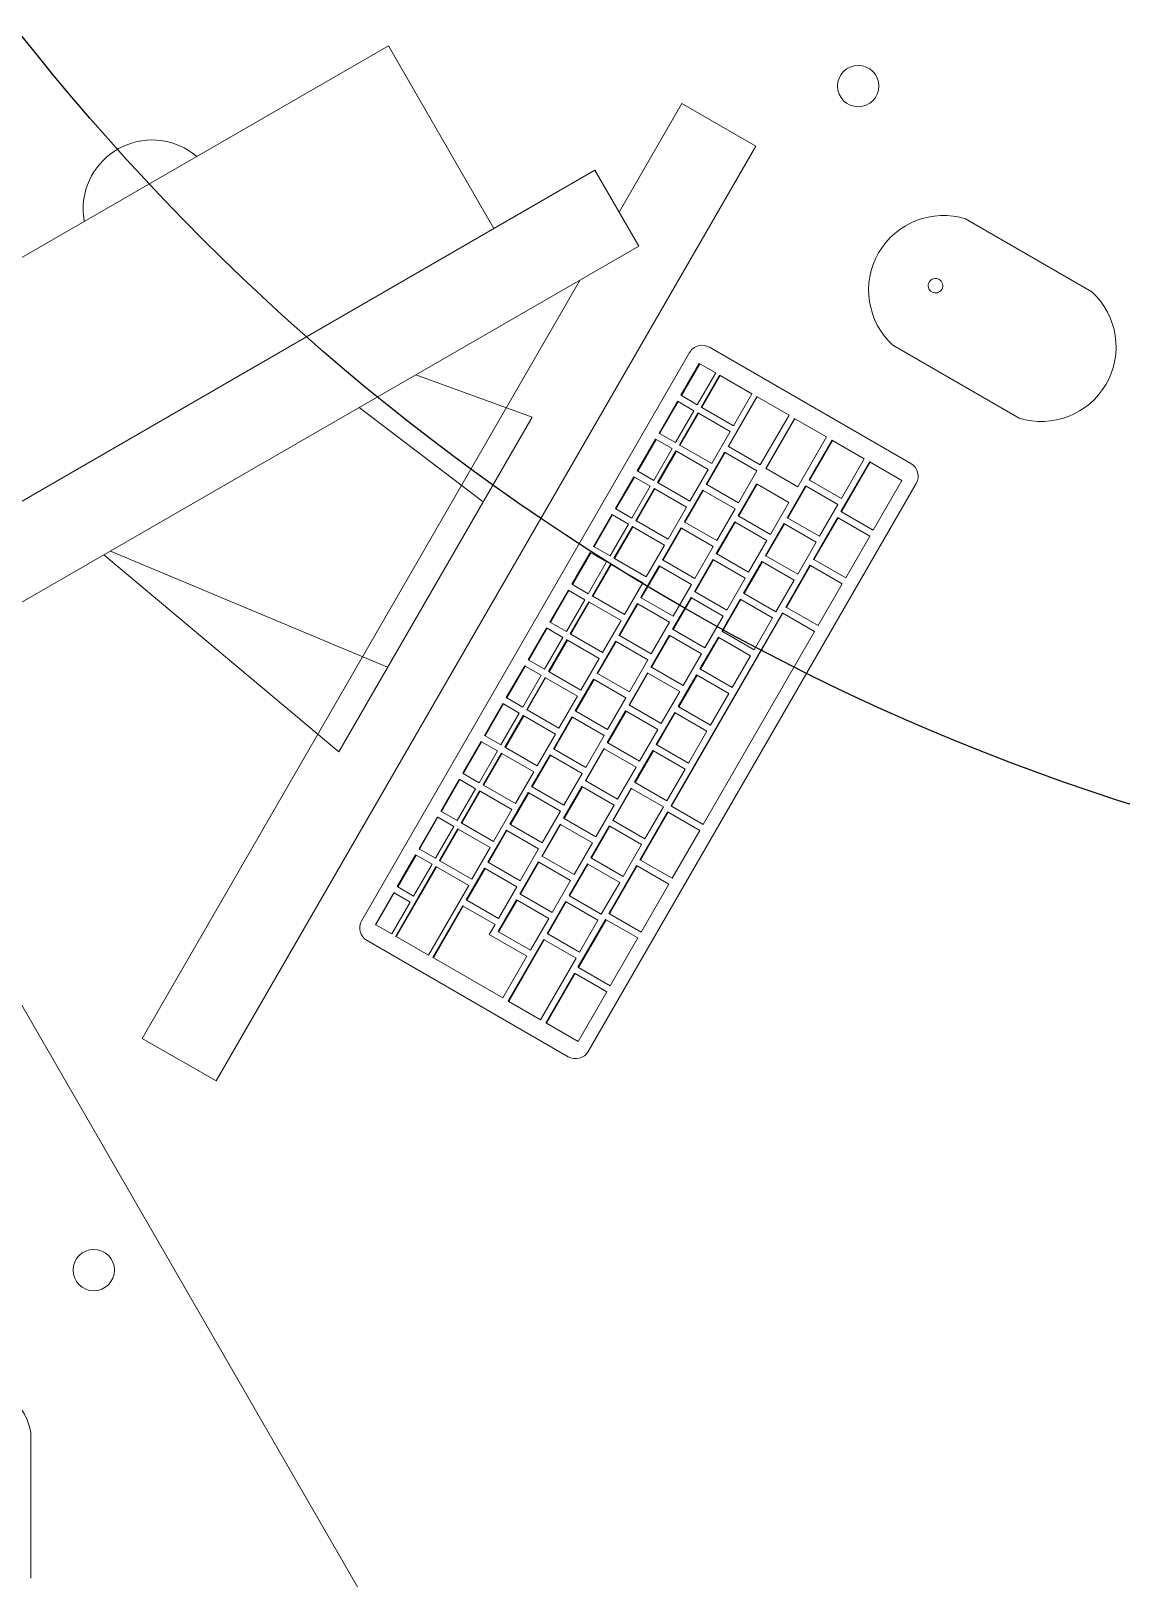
# Model space of a CAD drawing. Header units: millimetres. Extents: x 155920 to 295199, y -4084 to 97293.
# Drawn here: x 175741 to 176215, y 20042 to 20715 of the extents above; entities that cross this region are included whole.
import ezdxf

# ---------------------------------------------------------------- set-up
doc = ezdxf.new("R2010")
doc.units = ezdxf.units.MM
doc.header["$MEASUREMENT"] = 0
for name, color, linetype, lineweight in [('A-GENM', 8, 'CONTINUOUS', 9), ('E-ELEC-EQPM', 8, 'CONTINUOUS', 9), ('I-FURN', 8, 'CONTINUOUS', 9)]:
    doc.layers.add(name, color=color, linetype=linetype, lineweight=lineweight)
doc.layers.add('Social Distancing', color=7, linetype='CONTINUOUS')

msp = doc.modelspace()

# ---------------------------------------------------------------- linework, layer by layer
at = {"layer": 'A-GENM'}
for p, q in [((176202.63, 20601.49), (176147.64, 20633.24)), ((176036.17, 20577.37), (176123.78, 20526.79)), ((176115.89, 20578.24), (176170.88, 20546.49)), ((175884.72, 20327.76), (176027.49, 20575.04)), ((176023.68, 20556.46), (176031.68, 20570.32)), ((176031.92, 20570.18), (176023.92, 20556.32)), ((176031.92, 20570.18), (176031.68, 20570.32)), ((176038.83, 20566.19), (176031.92, 20570.18)), ((176030.83, 20552.33), (176038.83, 20566.19)), ((176032.54, 20551.34), (176040.54, 20565.2)), ((176040.78, 20565.06), (176032.78, 20551.2)), ((176040.78, 20565.06), (176040.54, 20565.2)), ((176054.61, 20557.08), (176040.78, 20565.06)), ((176023.92, 20556.32), (176023.68, 20556.46)), ((176023.92, 20556.32), (176030.83, 20552.33)), ((176046.61, 20543.22), (176054.61, 20557.08)), ((176014.18, 20540.01), (176022.18, 20553.86)), ((176022.42, 20553.73), (176014.42, 20539.87)), ((176021.33, 20535.88), (176029.33, 20549.74)), ((176022.42, 20553.73), (176022.18, 20553.86)), ((176029.33, 20549.74), (176022.42, 20553.73)), ((176032.78, 20551.2), (176032.54, 20551.34)), ((176032.78, 20551.2), (176046.61, 20543.22)), ((176044.2, 20534.22), (176056.7, 20555.87)), ((176056.94, 20555.74), (176044.44, 20534.09)), ((176056.94, 20555.74), (176056.7, 20555.87)), ((176070.74, 20547.77), (176056.94, 20555.74)), ((176023.04, 20534.89), (176031.04, 20548.75)), ((176031.28, 20548.61), (176023.28, 20534.75)), ((176031.28, 20548.61), (176031.04, 20548.75)), ((176045.11, 20540.63), (176031.28, 20548.61)), ((176058.24, 20526.12), (176070.74, 20547.77)), ((176060.59, 20524.76), (176073.09, 20546.41)), ((176073.33, 20546.27), (176060.83, 20524.62)), ((176073.33, 20546.27), (176073.09, 20546.41)), ((176087.13, 20538.3), (176073.33, 20546.27)), ((176004.68, 20523.55), (176012.68, 20537.41)), ((176012.92, 20537.27), (176004.92, 20523.42)), ((176012.92, 20537.27), (176012.68, 20537.41)), ((176019.83, 20533.28), (176012.92, 20537.27)), ((176014.42, 20539.87), (176014.18, 20540.01)), ((176014.42, 20539.87), (176021.33, 20535.88)), ((176037.11, 20526.77), (176045.11, 20540.63)), ((176074.63, 20516.65), (176087.13, 20538.3)), ((176079.48, 20519.63), (176089.48, 20536.95)), ((176089.72, 20536.81), (176079.72, 20519.49)), ((176089.72, 20536.81), (176089.48, 20536.95)), ((176103.52, 20528.84), (176089.72, 20536.81)), ((176011.83, 20519.42), (176019.83, 20533.28)), ((176013.54, 20518.43), (176021.54, 20532.29)), ((176021.78, 20532.15), (176013.78, 20518.3)), ((176021.78, 20532.15), (176021.54, 20532.29)), ((176035.61, 20524.17), (176021.78, 20532.15)), ((176023.28, 20534.75), (176023.04, 20534.89)), ((176023.28, 20534.75), (176037.11, 20526.77)), ((176034.7, 20517.77), (176042.7, 20531.63)), ((176042.94, 20531.49), (176034.94, 20517.63)), ((176042.94, 20531.49), (176042.7, 20531.63)), ((176056.76, 20523.51), (176042.94, 20531.49)), ((176044.44, 20534.09), (176044.2, 20534.22)), ((176044.44, 20534.09), (176058.24, 20526.12)), ((176004.92, 20523.42), (176004.68, 20523.55)), ((176004.92, 20523.42), (176011.83, 20519.42)), ((176027.61, 20510.32), (176035.61, 20524.17)), ((176048.76, 20509.65), (176056.76, 20523.51)), ((176060.83, 20524.62), (176060.59, 20524.76)), ((176060.83, 20524.62), (176074.63, 20516.65)), ((176093.37, 20505.83), (176105.87, 20527.48)), ((176093.52, 20511.52), (176103.52, 20528.84)), ((176106.11, 20527.34), (176093.61, 20505.69)), ((176106.11, 20527.34), (176105.87, 20527.48)), ((176119.91, 20519.37), (176106.11, 20527.34)), ((176126.1, 20518.11), (175983.33, 20270.83)), ((175995.18, 20507.1), (176003.18, 20520.96)), ((176003.42, 20520.82), (175995.42, 20506.96)), ((176002.33, 20502.97), (176010.33, 20516.83)), ((176003.42, 20520.82), (176003.18, 20520.96)), ((176010.33, 20516.83), (176003.42, 20520.82)), ((176013.78, 20518.3), (176013.54, 20518.43)), ((176013.78, 20518.3), (176027.61, 20510.32)), ((176034.94, 20517.63), (176034.7, 20517.77)), ((176034.94, 20517.63), (176048.76, 20509.65)), ((176048.59, 20503.98), (176056.59, 20517.83)), ((176056.83, 20517.69), (176048.83, 20503.84)), ((176056.83, 20517.69), (176056.59, 20517.83)), ((176070.65, 20509.71), (176056.83, 20517.69)), ((176069.98, 20503.17), (176077.98, 20517.03)), ((176078.22, 20516.89), (176070.22, 20503.03)), ((176078.22, 20516.89), (176077.98, 20517.03)), ((176092.04, 20508.91), (176078.22, 20516.89)), ((176079.72, 20519.49), (176079.48, 20519.63)), ((176079.72, 20519.49), (176093.52, 20511.52)), ((176107.41, 20497.72), (176119.91, 20519.37)), ((176004.04, 20501.98), (176012.04, 20515.84)), ((176012.28, 20515.7), (176004.28, 20501.84)), ((176012.28, 20515.7), (176012.04, 20515.84)), ((176026.11, 20507.72), (176012.28, 20515.7)), ((176025.2, 20501.31), (176033.2, 20515.17)), ((176033.44, 20515.03), (176025.44, 20501.18)), ((176033.44, 20515.03), (176033.2, 20515.17)), ((176047.26, 20507.05), (176033.44, 20515.03)), ((176062.65, 20495.86), (176070.65, 20509.71)), ((175985.68, 20490.64), (175993.68, 20504.5)), ((175993.92, 20504.36), (175985.92, 20490.51)), ((175993.92, 20504.36), (175993.68, 20504.5)), ((176000.83, 20500.37), (175993.92, 20504.36)), ((175995.42, 20506.96), (175995.18, 20507.1)), ((175995.42, 20506.96), (176002.33, 20502.97)), ((176018.11, 20493.86), (176026.11, 20507.72)), ((176039.26, 20493.2), (176047.26, 20507.05)), ((176048.83, 20503.84), (176048.59, 20503.98)), ((176048.83, 20503.84), (176062.65, 20495.86)), ((176070.22, 20503.03), (176069.98, 20503.17)), ((176070.22, 20503.03), (176084.04, 20495.05)), ((176081.37, 20485.05), (176091.87, 20503.23)), ((176092.11, 20503.1), (176081.61, 20484.91)), ((176084.04, 20495.05), (176092.04, 20508.91)), ((176092.11, 20503.1), (176091.87, 20503.23)), ((176105.91, 20495.13), (176092.11, 20503.1)), ((176093.61, 20505.69), (176093.37, 20505.83)), ((176093.61, 20505.69), (176107.41, 20497.72)), ((175992.83, 20486.52), (176000.83, 20500.37)), ((175994.54, 20485.53), (176002.54, 20499.38)), ((176002.78, 20499.24), (175994.78, 20485.39)), ((176002.78, 20499.24), (176002.54, 20499.38)), ((176016.61, 20491.26), (176002.78, 20499.24)), ((176004.28, 20501.84), (176004.04, 20501.98)), ((176004.28, 20501.84), (176018.11, 20493.86)), ((176015.7, 20484.86), (176023.7, 20498.72)), ((176023.94, 20498.58), (176015.94, 20484.72)), ((176023.94, 20498.58), (176023.7, 20498.72)), ((176037.76, 20490.6), (176023.94, 20498.58)), ((176025.44, 20501.18), (176025.2, 20501.31)), ((176025.44, 20501.18), (176039.26, 20493.2)), ((176039.09, 20487.52), (176047.09, 20501.38)), ((176047.33, 20501.24), (176039.33, 20487.38)), ((176047.33, 20501.24), (176047.09, 20501.38)), ((176061.15, 20493.26), (176047.33, 20501.24)), ((176060.48, 20486.72), (176068.48, 20500.57)), ((176068.72, 20500.44), (176060.72, 20486.58)), ((176068.72, 20500.44), (176068.48, 20500.57)), ((176082.54, 20492.45), (176068.72, 20500.44)), ((175985.92, 20490.51), (175985.68, 20490.64)), ((175985.92, 20490.51), (175992.83, 20486.52)), ((176008.61, 20477.41), (176016.61, 20491.26)), ((176029.76, 20476.74), (176037.76, 20490.6)), ((176053.15, 20479.4), (176061.15, 20493.26)), ((176074.54, 20478.6), (176082.54, 20492.45)), ((176095.41, 20476.94), (176105.91, 20495.13)), ((175976.18, 20474.19), (175984.18, 20488.05)), ((175984.42, 20487.91), (175976.42, 20474.05)), ((175983.33, 20470.06), (175991.33, 20483.92)), ((175984.42, 20487.91), (175984.18, 20488.05)), ((175991.33, 20483.92), (175984.42, 20487.91)), ((175985.04, 20469.07), (175993.04, 20482.93)), ((175993.28, 20482.79), (175985.28, 20468.93)), ((175993.28, 20482.79), (175993.04, 20482.93)), ((176007.11, 20474.81), (175993.28, 20482.79)), ((175994.78, 20485.39), (175994.54, 20485.53)), ((175994.78, 20485.39), (176008.61, 20477.41)), ((176006.2, 20468.41), (176014.2, 20482.26)), ((176014.44, 20482.12), (176014.2, 20482.26)), ((176015.94, 20484.72), (176015.7, 20484.86)), ((176015.94, 20484.72), (176029.76, 20476.74)), ((176029.59, 20471.07), (176037.59, 20484.92)), ((176037.83, 20484.78), (176029.83, 20470.93)), ((176037.83, 20484.78), (176037.59, 20484.92)), ((176051.65, 20476.8), (176037.83, 20484.78)), ((176039.33, 20487.38), (176039.09, 20487.52)), ((176039.33, 20487.38), (176053.15, 20479.4)), ((176050.98, 20470.26), (176058.98, 20484.12)), ((176059.22, 20483.98), (176051.22, 20470.12)), ((176059.22, 20483.98), (176058.98, 20484.12)), ((176073.04, 20476), (176059.22, 20483.98)), ((176060.72, 20486.58), (176060.48, 20486.72)), ((176060.72, 20486.58), (176074.54, 20478.6)), ((176069.37, 20464.26), (176079.87, 20482.45)), ((176080.11, 20482.31), (176069.61, 20464.12)), ((176080.11, 20482.31), (176079.87, 20482.45)), ((176093.91, 20474.34), (176080.11, 20482.31)), ((176081.61, 20484.91), (176081.37, 20485.05)), ((176081.61, 20484.91), (176095.41, 20476.94)), ((176014.44, 20482.12), (176006.44, 20468.27)), ((176028.26, 20474.14), (176014.44, 20482.12)), ((176043.65, 20462.95), (176051.65, 20476.8)), ((176065.04, 20462.14), (176073.04, 20476)), ((175966.68, 20457.74), (175974.68, 20471.59)), ((175974.92, 20471.45), (175966.92, 20457.6)), ((175974.92, 20471.45), (175974.68, 20471.59)), ((175981.83, 20467.46), (175974.92, 20471.45)), ((175976.42, 20474.05), (175976.18, 20474.19)), ((175976.42, 20474.05), (175983.33, 20470.06)), ((175985.28, 20468.93), (175985.04, 20469.07)), ((175985.28, 20468.93), (175999.11, 20460.95)), ((175999.11, 20460.95), (176007.11, 20474.81)), ((176020.26, 20460.29), (176028.26, 20474.14)), ((176029.83, 20470.93), (176029.59, 20471.07)), ((176029.83, 20470.93), (176043.65, 20462.95)), ((176051.22, 20470.12), (176050.98, 20470.26)), ((176051.22, 20470.12), (176065.04, 20462.14)), ((176083.41, 20456.16), (176093.91, 20474.34)), ((175973.83, 20453.61), (175981.83, 20467.46)), ((175975.54, 20452.62), (175983.54, 20466.47)), ((175983.78, 20466.33), (175975.78, 20452.48)), ((175983.78, 20466.33), (175983.54, 20466.47)), ((175997.61, 20458.35), (175983.78, 20466.33)), ((175996.7, 20451.95), (176004.7, 20465.81)), ((176004.94, 20465.67), (175996.94, 20451.81)), ((176004.94, 20465.67), (176004.7, 20465.81)), ((176018.76, 20457.69), (176004.94, 20465.67)), ((176006.44, 20468.27), (176006.2, 20468.41)), ((176006.44, 20468.27), (176020.26, 20460.29)), ((176020.09, 20454.61), (176028.09, 20468.47)), ((176028.33, 20468.33), (176020.33, 20454.47)), ((176028.33, 20468.33), (176028.09, 20468.47)), ((176042.15, 20460.35), (176028.33, 20468.33)), ((176041.48, 20453.81), (176049.48, 20467.66)), ((176049.72, 20467.53), (176041.72, 20453.67)), ((176049.72, 20467.53), (176049.48, 20467.66)), ((176063.54, 20459.55), (176049.72, 20467.53)), ((176069.61, 20464.12), (176069.37, 20464.26)), ((176069.61, 20464.12), (176083.41, 20456.16)), ((175966.92, 20457.6), (175966.68, 20457.74)), ((175966.92, 20457.6), (175973.83, 20453.61)), ((175989.61, 20444.5), (175997.61, 20458.35)), ((176010.76, 20443.83), (176018.76, 20457.69)), ((176019.37, 20377.66), (176067.87, 20461.66)), ((176068.11, 20461.53), (176019.61, 20377.52)), ((176034.15, 20446.49), (176042.15, 20460.35)), ((176055.54, 20445.69), (176063.54, 20459.55)), ((176068.11, 20461.53), (176067.87, 20461.66)), ((176081.91, 20453.56), (176068.11, 20461.53)), ((175957.18, 20441.28), (175965.18, 20455.14)), ((175965.42, 20455), (175957.42, 20441.14)), ((175964.33, 20437.15), (175972.33, 20451.01)), ((175965.42, 20455), (175965.18, 20455.14)), ((175972.33, 20451.01), (175965.42, 20455)), ((175966.04, 20436.16), (175974.04, 20450.02)), ((175974.28, 20449.88), (175966.28, 20436.02)), ((175974.28, 20449.88), (175974.04, 20450.02)), ((175988.11, 20441.9), (175974.28, 20449.88)), ((175975.78, 20452.48), (175975.54, 20452.62)), ((175975.78, 20452.48), (175989.61, 20444.5)), ((175987.2, 20435.5), (175995.2, 20449.35)), ((175995.44, 20449.21), (175987.44, 20435.36)), ((175995.44, 20449.21), (175995.2, 20449.35)), ((176009.26, 20441.23), (175995.44, 20449.21)), ((175996.94, 20451.81), (175996.7, 20451.95)), ((175996.94, 20451.81), (176010.76, 20443.83)), ((176010.59, 20438.16), (176018.59, 20452.01)), ((176018.83, 20451.88), (176010.83, 20438.02)), ((176018.83, 20451.88), (176018.59, 20452.01)), ((176032.65, 20443.89), (176018.83, 20451.88)), ((176020.33, 20454.47), (176020.09, 20454.61)), ((176020.33, 20454.47), (176034.15, 20446.49)), ((176031.98, 20437.35), (176039.98, 20451.21)), ((176040.22, 20451.07), (176032.22, 20437.22)), ((176033.41, 20369.55), (176081.91, 20453.56)), ((176040.22, 20451.07), (176039.98, 20451.21)), ((176054.04, 20443.09), (176040.22, 20451.07)), ((176041.72, 20453.67), (176041.48, 20453.81)), ((176041.72, 20453.67), (176055.54, 20445.69)), ((175980.11, 20428.04), (175988.11, 20441.9)), ((176024.65, 20430.04), (176032.65, 20443.89)), ((176046.04, 20429.23), (176054.04, 20443.09)), ((175947.68, 20424.83), (175955.68, 20438.68)), ((175955.92, 20438.54), (175947.92, 20424.69)), ((175955.92, 20438.54), (175955.68, 20438.68)), ((175962.83, 20434.55), (175955.92, 20438.54)), ((175957.42, 20441.14), (175957.18, 20441.28)), ((175957.42, 20441.14), (175964.33, 20437.15)), ((175966.28, 20436.02), (175966.04, 20436.16)), ((175966.28, 20436.02), (175980.11, 20428.04)), ((175987.44, 20435.36), (175987.2, 20435.5)), ((175987.44, 20435.36), (176001.26, 20427.38)), ((176001.09, 20421.7), (176009.09, 20435.56)), ((176001.26, 20427.38), (176009.26, 20441.23)), ((176009.33, 20435.42), (176001.33, 20421.56)), ((176009.33, 20435.42), (176009.09, 20435.56)), ((176023.15, 20427.44), (176009.33, 20435.42)), ((176010.83, 20438.02), (176010.59, 20438.16)), ((176010.83, 20438.02), (176024.65, 20430.04)), ((176032.22, 20437.22), (176031.98, 20437.35)), ((176032.22, 20437.22), (176046.04, 20429.23)), ((175954.83, 20420.7), (175962.83, 20434.55)), ((175956.54, 20419.71), (175964.54, 20433.56)), ((175964.78, 20433.43), (175956.78, 20419.57)), ((175964.78, 20433.43), (175964.54, 20433.56)), ((175978.61, 20425.45), (175964.78, 20433.43)), ((175977.7, 20419.04), (175985.7, 20432.9)), ((175985.94, 20432.76), (175977.94, 20418.9)), ((175985.94, 20432.76), (175985.7, 20432.9)), ((175999.76, 20424.78), (175985.94, 20432.76)), ((176022.48, 20420.9), (176030.48, 20434.76)), ((176030.72, 20434.62), (176022.72, 20420.76)), ((176030.72, 20434.62), (176030.48, 20434.76)), ((176044.54, 20426.64), (176030.72, 20434.62)), ((175938.18, 20408.37), (175946.18, 20422.23)), ((175946.42, 20422.09), (175938.42, 20408.23)), ((175946.42, 20422.09), (175946.18, 20422.23)), ((175953.33, 20418.1), (175946.42, 20422.09)), ((175947.92, 20424.69), (175947.68, 20424.83)), ((175947.92, 20424.69), (175954.83, 20420.7)), ((175970.61, 20411.59), (175978.61, 20425.45)), ((175991.76, 20410.92), (175999.76, 20424.78)), ((176001.33, 20421.56), (176001.09, 20421.7)), ((176015.15, 20413.58), (176023.15, 20427.44)), ((176036.54, 20412.78), (176044.54, 20426.64)), ((175945.33, 20404.24), (175953.33, 20418.1)), ((175947.04, 20403.25), (175955.04, 20417.11)), ((175955.28, 20416.97), (175947.28, 20403.11)), ((175955.28, 20416.97), (175955.04, 20417.11)), ((175969.11, 20408.99), (175955.28, 20416.97)), ((175956.78, 20419.57), (175956.54, 20419.71)), ((175956.78, 20419.57), (175970.61, 20411.59)), ((175968.2, 20402.59), (175976.2, 20416.44)), ((175976.44, 20416.31), (175968.44, 20402.45)), ((175976.44, 20416.31), (175976.2, 20416.44)), ((175990.26, 20408.33), (175976.44, 20416.31)), ((175977.94, 20418.9), (175977.7, 20419.04)), ((175977.94, 20418.9), (175991.76, 20410.92)), ((175991.59, 20405.25), (175999.59, 20419.1)), ((175999.83, 20418.97), (175991.83, 20405.11)), ((175999.83, 20418.97), (175999.59, 20419.1)), ((176013.65, 20410.99), (175999.83, 20418.97)), ((176001.33, 20421.56), (176015.15, 20413.58)), ((176012.98, 20404.44), (176020.98, 20418.3)), ((176021.22, 20418.16), (176013.22, 20404.31)), ((176021.22, 20418.16), (176020.98, 20418.3)), ((176035.04, 20410.18), (176021.22, 20418.16)), ((176022.72, 20420.76), (176022.48, 20420.9)), ((176022.72, 20420.76), (176036.54, 20412.78)), ((175938.42, 20408.23), (175938.18, 20408.37)), ((175938.42, 20408.23), (175945.33, 20404.24)), ((175961.11, 20395.13), (175969.11, 20408.99)), ((175982.26, 20394.47), (175990.26, 20408.33)), ((176005.65, 20397.13), (176013.65, 20410.99)), ((176027.04, 20396.33), (176035.04, 20410.18)), ((175928.68, 20391.92), (175936.68, 20405.77)), ((175936.92, 20405.64), (175928.92, 20391.78)), ((175935.83, 20387.79), (175943.83, 20401.65)), ((175936.92, 20405.64), (175936.68, 20405.77)), ((175943.83, 20401.65), (175936.92, 20405.64)), ((175947.28, 20403.11), (175947.04, 20403.25)), ((175947.28, 20403.11), (175961.11, 20395.13)), ((175968.44, 20402.45), (175968.2, 20402.59)), ((175968.44, 20402.45), (175982.26, 20394.47)), ((175982.09, 20388.79), (175990.09, 20402.65)), ((175990.33, 20402.51), (175982.33, 20388.66)), ((175990.33, 20402.51), (175990.09, 20402.65)), ((176004.15, 20394.53), (175990.33, 20402.51)), ((175991.83, 20405.11), (175991.59, 20405.25)), ((175991.83, 20405.11), (176005.65, 20397.13)), ((176003.48, 20387.99), (176011.48, 20401.85)), ((176011.72, 20401.71), (176003.72, 20387.85)), ((176011.72, 20401.71), (176011.48, 20401.85)), ((176025.54, 20393.73), (176011.72, 20401.71)), ((176013.22, 20404.31), (176012.98, 20404.44)), ((176013.22, 20404.31), (176027.04, 20396.33)), ((175937.54, 20386.8), (175945.54, 20400.65)), ((175945.78, 20400.52), (175937.78, 20386.66)), ((175945.78, 20400.52), (175945.54, 20400.65)), ((175959.61, 20392.54), (175945.78, 20400.52)), ((175958.7, 20386.13), (175966.7, 20399.99)), ((175966.94, 20399.85), (175958.94, 20386)), ((175966.94, 20399.85), (175966.7, 20399.99)), ((175980.76, 20391.87), (175966.94, 20399.85)), ((175919.18, 20375.46), (175927.18, 20389.32)), ((175927.42, 20389.18), (175919.42, 20375.32)), ((175927.42, 20389.18), (175927.18, 20389.32)), ((175934.33, 20385.19), (175927.42, 20389.18)), ((175928.92, 20391.78), (175928.68, 20391.92)), ((175928.92, 20391.78), (175935.83, 20387.79)), ((175951.61, 20378.68), (175959.61, 20392.54)), ((175972.76, 20378.01), (175980.76, 20391.87)), ((175982.33, 20388.66), (175982.09, 20388.79)), ((175982.33, 20388.66), (175996.15, 20380.68)), ((175996.15, 20380.68), (176004.15, 20394.53)), ((176003.72, 20387.85), (176003.48, 20387.99)), ((176017.54, 20379.87), (176025.54, 20393.73)), ((175926.33, 20371.33), (175934.33, 20385.19)), ((175928.04, 20370.34), (175936.04, 20384.2)), ((175936.28, 20384.06), (175928.28, 20370.21)), ((175936.28, 20384.06), (175936.04, 20384.2)), ((175950.11, 20376.08), (175936.28, 20384.06)), ((175937.78, 20386.66), (175937.54, 20386.8)), ((175937.78, 20386.66), (175951.61, 20378.68)), ((175949.2, 20369.68), (175957.2, 20383.54)), ((175957.44, 20383.4), (175949.44, 20369.54)), ((175957.44, 20383.4), (175957.2, 20383.54)), ((175971.26, 20375.42), (175957.44, 20383.4)), ((175958.94, 20386), (175958.7, 20386.13)), ((175958.94, 20386), (175972.76, 20378.01)), ((175972.59, 20372.34), (175980.59, 20386.2)), ((175980.83, 20386.06), (175972.83, 20372.2)), ((175980.83, 20386.06), (175980.59, 20386.2)), ((175994.65, 20378.08), (175980.83, 20386.06)), ((175993.98, 20371.54), (176001.98, 20385.39)), ((176002.22, 20385.25), (175994.22, 20371.4)), ((176002.22, 20385.25), (176001.98, 20385.39)), ((176016.04, 20377.27), (176002.22, 20385.25)), ((176003.72, 20387.85), (176017.54, 20379.87)), ((175919.42, 20375.32), (175919.18, 20375.46)), ((175919.42, 20375.32), (175926.33, 20371.33)), ((175942.11, 20362.23), (175950.11, 20376.08)), ((175963.26, 20361.56), (175971.26, 20375.42)), ((175986.65, 20364.22), (175994.65, 20378.08)), ((176005.87, 20354.28), (176017.87, 20375.06)), ((176018.11, 20374.92), (176006.11, 20354.14)), ((176008.04, 20363.42), (176016.04, 20377.27)), ((176018.11, 20374.92), (176017.87, 20375.06)), ((176031.91, 20366.95), (176018.11, 20374.92)), ((176019.61, 20377.52), (176019.37, 20377.66)), ((176019.61, 20377.52), (176033.41, 20369.55)), ((175909.68, 20359.01), (175917.68, 20372.86)), ((175917.92, 20372.73), (175909.92, 20358.87)), ((175916.83, 20354.88), (175924.83, 20368.74)), ((175917.92, 20372.73), (175917.68, 20372.86)), ((175924.83, 20368.74), (175917.92, 20372.73)), ((175918.54, 20353.89), (175926.54, 20367.75)), ((175926.78, 20367.61), (175926.54, 20367.75)), ((175928.28, 20370.21), (175928.04, 20370.34)), ((175928.28, 20370.21), (175942.11, 20362.23)), ((175949.44, 20369.54), (175949.2, 20369.68)), ((175949.44, 20369.54), (175963.26, 20361.56)), ((175963.09, 20355.88), (175971.09, 20369.74)), ((175971.33, 20369.6), (175963.33, 20355.75)), ((175971.33, 20369.6), (175971.09, 20369.74)), ((175985.15, 20361.62), (175971.33, 20369.6)), ((175972.83, 20372.2), (175972.59, 20372.34)), ((175972.83, 20372.2), (175986.65, 20364.22)), ((175984.48, 20355.08), (175992.48, 20368.94)), ((175992.72, 20368.8), (175984.72, 20354.94)), ((175992.72, 20368.8), (175992.48, 20368.94)), ((176006.54, 20360.82), (175992.72, 20368.8)), ((175994.22, 20371.4), (175993.98, 20371.54)), ((175994.22, 20371.4), (176008.04, 20363.42)), ((175926.78, 20367.61), (175918.78, 20353.75)), ((175940.61, 20359.63), (175926.78, 20367.61)), ((175939.7, 20353.22), (175947.7, 20367.08)), ((175947.94, 20366.94), (175939.94, 20353.09)), ((175947.94, 20366.94), (175947.7, 20367.08)), ((175961.76, 20358.96), (175947.94, 20366.94)), ((175977.15, 20347.77), (175985.15, 20361.62)), ((176019.91, 20346.17), (176031.91, 20366.95)), ((175900.18, 20342.55), (175908.18, 20356.41)), ((175908.42, 20356.27), (175900.42, 20342.42)), ((175908.42, 20356.27), (175908.18, 20356.41)), ((175915.33, 20352.28), (175908.42, 20356.27)), ((175909.92, 20358.87), (175909.68, 20359.01)), ((175909.92, 20358.87), (175916.83, 20354.88)), ((175932.61, 20345.77), (175940.61, 20359.63)), ((175953.76, 20345.11), (175961.76, 20358.96)), ((175963.33, 20355.75), (175963.09, 20355.88)), ((175963.33, 20355.75), (175977.15, 20347.77)), ((175984.72, 20354.94), (175984.48, 20355.08)), ((175984.72, 20354.94), (175998.54, 20346.96)), ((175998.54, 20346.96), (176006.54, 20360.82)), ((176006.11, 20354.14), (176005.87, 20354.28)), ((175899.54, 20320.98), (175917.04, 20351.29)), ((175917.28, 20351.15), (175899.78, 20320.84)), ((175907.33, 20338.43), (175915.33, 20352.28)), ((175917.28, 20351.15), (175917.04, 20351.29)), ((175931.35, 20343.03), (175917.28, 20351.15)), ((175918.78, 20353.75), (175918.54, 20353.89)), ((175918.78, 20353.75), (175932.61, 20345.77)), ((175930.2, 20336.77), (175938.2, 20350.63)), ((175938.44, 20350.49), (175930.44, 20336.63)), ((175938.44, 20350.49), (175938.2, 20350.63)), ((175952.26, 20342.51), (175938.44, 20350.49)), ((175939.94, 20353.09), (175939.7, 20353.22)), ((175939.94, 20353.09), (175953.76, 20345.11)), ((175953.59, 20339.43), (175961.59, 20353.29)), ((175961.83, 20353.15), (175953.83, 20339.29)), ((175961.83, 20353.15), (175961.59, 20353.29)), ((175975.65, 20345.17), (175961.83, 20353.15)), ((175974.98, 20338.63), (175982.98, 20352.48)), ((175983.22, 20352.34), (175975.22, 20338.49)), ((175983.22, 20352.34), (175982.98, 20352.48)), ((175997.04, 20344.36), (175983.22, 20352.34)), ((175992.37, 20330.9), (176004.37, 20351.68)), ((176004.61, 20351.54), (175992.61, 20330.76)), ((176004.61, 20351.54), (176004.37, 20351.68)), ((176018.41, 20343.57), (176004.61, 20351.54)), ((176006.11, 20354.14), (176019.91, 20346.17)), ((175900.42, 20342.42), (175900.18, 20342.55)), ((175900.42, 20342.42), (175907.33, 20338.43)), ((175913.85, 20312.72), (175931.35, 20343.03)), ((175944.26, 20328.65), (175952.26, 20342.51)), ((175967.65, 20331.31), (175975.65, 20345.17)), ((175989.04, 20330.51), (175997.04, 20344.36)), ((176006.41, 20322.79), (176018.41, 20343.57)), ((175890.68, 20326.1), (175898.68, 20339.96)), ((175898.92, 20339.82), (175890.92, 20325.96)), ((175897.83, 20321.97), (175905.83, 20335.83)), ((175898.92, 20339.82), (175898.68, 20339.96)), ((175905.83, 20335.83), (175898.92, 20339.82)), ((175915.7, 20311.66), (175928.7, 20334.17)), ((175928.94, 20334.03), (175915.94, 20311.52)), ((175928.94, 20334.03), (175928.7, 20334.17)), ((175942.76, 20326.05), (175928.94, 20334.03)), ((175930.44, 20336.63), (175930.2, 20336.77)), ((175930.44, 20336.63), (175944.26, 20328.65)), ((175944.09, 20322.98), (175952.09, 20336.83)), ((175952.33, 20336.69), (175944.33, 20322.84)), ((175952.33, 20336.69), (175952.09, 20336.83)), ((175966.15, 20328.71), (175952.33, 20336.69)), ((175953.83, 20339.29), (175953.59, 20339.43)), ((175953.83, 20339.29), (175967.65, 20331.31)), ((175965.48, 20322.17), (175973.48, 20336.03)), ((175973.72, 20335.89), (175965.72, 20322.03)), ((175973.72, 20335.89), (175973.48, 20336.03)), ((175987.54, 20327.91), (175973.72, 20335.89)), ((175975.22, 20338.49), (175974.98, 20338.63)), ((175975.22, 20338.49), (175989.04, 20330.51)), ((175958.15, 20314.86), (175966.15, 20328.71)), ((175978.87, 20307.51), (175990.87, 20328.3)), ((175991.11, 20328.16), (175979.11, 20307.37)), ((175979.54, 20314.05), (175987.54, 20327.91)), ((175991.11, 20328.16), (175990.87, 20328.3)), ((176004.91, 20320.19), (175991.11, 20328.16)), ((175992.61, 20330.76), (175992.37, 20330.9)), ((175992.61, 20330.76), (176006.41, 20322.79)), ((175890.92, 20325.96), (175890.68, 20326.1)), ((175890.92, 20325.96), (175897.83, 20321.97)), ((175899.78, 20320.84), (175899.54, 20320.98)), ((175899.78, 20320.84), (175913.85, 20312.72)), ((175940.26, 20321.72), (175942.76, 20326.05)), ((175956.65, 20312.26), (175940.26, 20321.72)), ((175944.33, 20322.84), (175944.09, 20322.98)), ((175944.33, 20322.84), (175958.15, 20314.86)), ((175965.72, 20322.03), (175965.48, 20322.17)), ((175965.72, 20322.03), (175979.54, 20314.05)), ((175974.66, 20268.51), (175887.05, 20319.09)), ((175948.48, 20292.73), (175963.98, 20319.57)), ((175964.22, 20319.44), (175948.72, 20292.59)), ((175964.22, 20319.44), (175963.98, 20319.57)), ((175978.04, 20311.46), (175964.22, 20319.44)), ((175992.91, 20299.4), (176004.91, 20320.19)), ((175915.94, 20311.52), (175915.7, 20311.66)), ((175915.94, 20311.52), (175946.15, 20294.07)), ((175946.15, 20294.07), (175956.65, 20312.26)), ((175962.54, 20284.61), (175978.04, 20311.46)), ((175979.11, 20307.37), (175978.87, 20307.51)), ((175979.11, 20307.37), (175992.91, 20299.4)), ((175964.87, 20283.26), (175977.37, 20304.91)), ((175977.61, 20304.78), (175965.11, 20283.13)), ((175977.61, 20304.78), (175977.37, 20304.91)), ((175991.41, 20296.81), (175977.61, 20304.78)), ((175978.91, 20275.16), (175991.41, 20296.81)), ((175948.72, 20292.59), (175948.48, 20292.73)), ((175948.72, 20292.59), (175962.54, 20284.61)), ((175965.11, 20283.13), (175964.87, 20283.26)), ((175965.11, 20283.13), (175978.91, 20275.16)), ((175740.74, 20041.54), (175740.74, 20105.04))]:
    msp.add_line(p, q, dxfattribs=at)
for centre, radius, start, end in [((176137.95, 20602.17), 32.54, 72.68038, 227.31962), ((176134.5, 20604.16), 3.16, 60, 240), ((176134.5, 20604.16), 3.16, 240, 60), ((176180.57, 20577.56), 32.54, 252.68038, 47.31962), ((176032.99, 20571.87), 6.35, 60, 150), ((176120.6, 20521.29), 6.35, 330, 60), ((175890.22, 20324.59), 6.35, 150, 240), ((175977.83, 20274.01), 6.35, 240, 330), ((175708.99, 20097.89), 32.54, 12.68038, 167.31962)]:
    msp.add_arc(centre, radius, start, end, dxfattribs=at)
at = {"layer": 'E-ELEC-EQPM'}
for p, q in [((175896.34, 20708.62), (175291.5, 20359.42)), ((175896.34, 20708.62), (175291.5, 20359.42)), ((175942.29, 20629.03), (175896.34, 20708.62)), ((175942.29, 20629.03), (175896.34, 20708.62)), ((175986.28, 20654.43), (175293.46, 20254.43)), ((175986.28, 20654.43), (175942.29, 20629.03)), ((176005.33, 20621.43), (175986.28, 20654.43)), ((176005.33, 20621.43), (175986.28, 20654.43)), ((175312.51, 20221.43), (176005.33, 20621.43)), ((175312.51, 20221.43), (176005.33, 20621.43))]:
    msp.add_line(p, q, dxfattribs=at)
at = {"layer": 'I-FURN'}
for p, q in [((175996.84, 20636.13), (176024.15, 20683.42)), ((176024.15, 20683.42), (176056.26, 20664.88)), ((176056.26, 20664.88), (175821.31, 20257.93)), ((175789.2, 20276.47), (175979.87, 20606.73)), ((175958.87, 20546.99), (175908.28, 20565.4)), ((175937.57, 20510.1), (175883.64, 20551.17)), ((175874.71, 20401.22), (175958.87, 20546.99)), ((175772.52, 20487.02), (175874.71, 20401.22)), ((175896.01, 20438.1), (175775.3, 20488.63)), ((176063.09, 19725.62), (175660.74, 20422.48)), ((175660.74, 20422.48), (176063.09, 19725.62)), ((175789.2, 20276.47), (175821.31, 20257.93))]:
    msp.add_line(p, q, dxfattribs=at)
for centre, radius, start, end in [((176100.86, 20691.07), 9, 0, 180), ((176100.86, 20691.07), 9, 180, 0), ((175793.45, 20637.61), 30, 49.73187, 180), ((175793.45, 20637.61), 30, 180, 190.26813), ((175768.08, 20175.61), 9, 0, 180), ((175768.08, 20175.61), 9, 180, 0)]:
    msp.add_arc(centre, radius, start, end, dxfattribs=at)
at = {"layer": 'Social Distancing'}
msp.add_circle((176522.54, 21331.54), 1000, dxfattribs=at)

doc.saveas('drawing.dxf')
